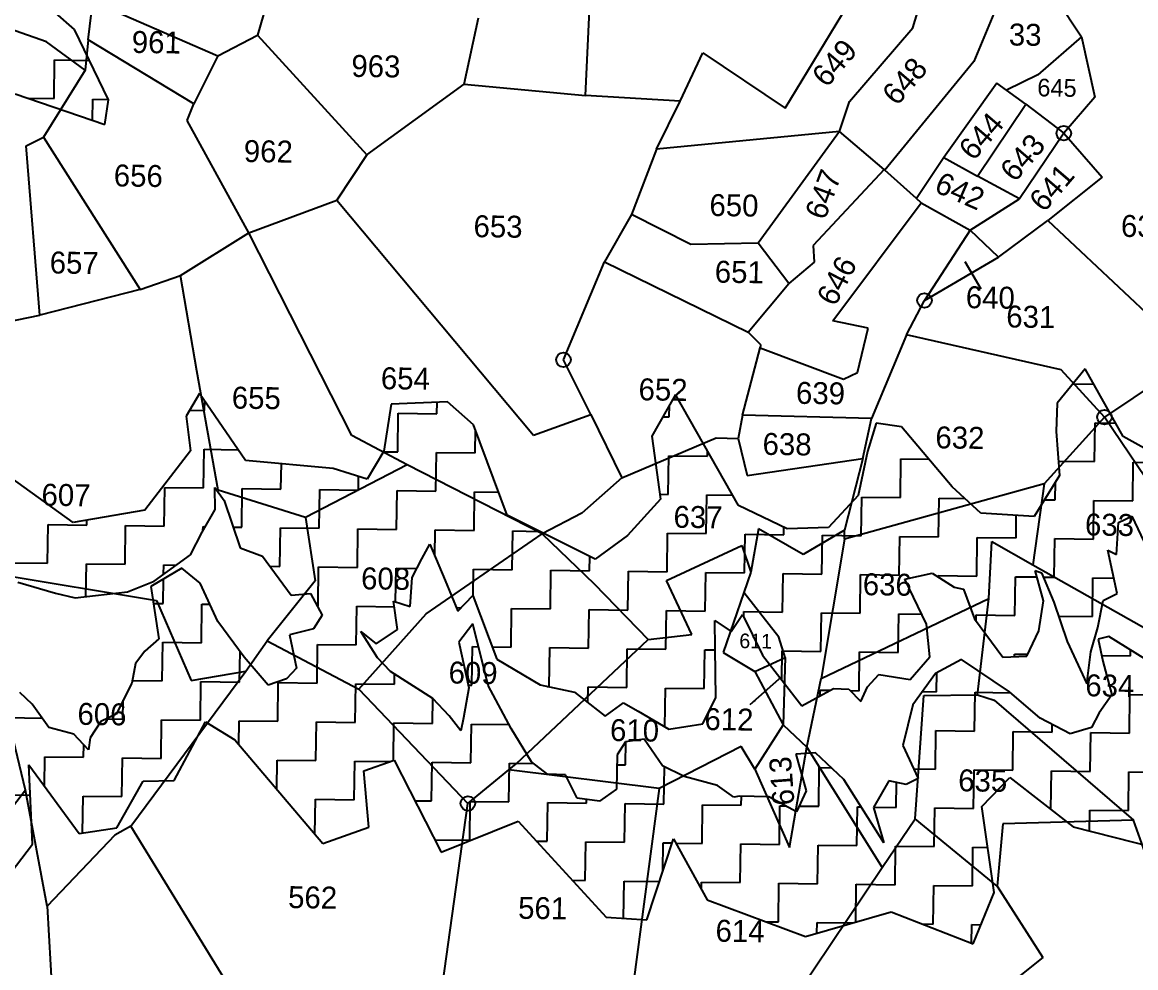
# Model space of a CAD drawing. Header units: metres. Extents: x 303639 to 307187, y 1938623 to 1940837.
# Drawn here: x 304904.5 to 305344.4, y 1939523.7 to 1939897.2 of the extents above; entities that cross this region are included whole.
import ezdxf

# ---------------------------------------------------------------- set-up
doc = ezdxf.new("R2010")
doc.units = ezdxf.units.M
for name, color, linetype in [('POLY_HATCH', 12, 'Continuous'), ('POLY_PARCEL', 6, 'Continuous'), ('TEXT_PARCEL', 7, 'Continuous')]:
    doc.layers.add(name, color=color, linetype=linetype)
doc.styles.add('TEXT_MAP', font='')
doc.styles.get('TEXT_MAP').set_extended_font_data('Kruti Dev 050')
doc.dimstyles.get("Standard").update_dxf_attribs({"dimtxt": 0.18, "dimasz": 0.18, "dimexe": 0.18, "dimexo": 0.0625, "dimgap": 0.09, "dimtad": 0, "dimtih": 1, "dimtoh": 1, "dimdec": 4, "dimzin": 0, "dimdsep": 46, "dimtxsty": 'Standard', "dimcen": 0.09, "dimadec": 0, "dimazin": 0, "dimtfac": 1, "dimtdec": 4, "dimtofl": 0, "dimtmove": 0, "dimatfit": 3, "dimfxl": 1, "dimtolj": 1, "dimtzin": 0, "dimarcsym": 0})

msp = doc.modelspace()

# ---------------------------------------------------------------- linework, layer by layer
for centre in [(305316, 1939853.4), (305260.97, 1939787.34), (305118.3, 1939763.87), (305332.08, 1939741.21), (305080.54, 1939588.6)]:
    msp.add_circle(centre, 2.87)
at = {"layer": 'POLY_HATCH'}
for p, q in [((304925.15, 1939894.33), (304905.68, 1939911.46)), ((304938.52, 1939866.53), (304925.15, 1939894.33)), ((304901.69, 1939869.02), (304937.11, 1939856.78)), ((304937.11, 1939856.78), (304938.52, 1939866.53)), ((305324.45, 1939760.31), (305313.34, 1939746.73)), ((305339.53, 1939733.62), (305324.45, 1939760.31)), ((304974.48, 1939750.6), (304969.25, 1939741.61)), ((304992.69, 1939724.14), (304974.48, 1939750.6)), ((305162.65, 1939750.1), (305153.2, 1939733.66)), ((305187.42, 1939706.28), (305162.65, 1939750.1)), ((305050.29, 1939746.29), (305047.34, 1939727.77)), ((305072.56, 1939747.25), (305050.29, 1939746.29)), ((305082.79, 1939738.18), (305072.56, 1939747.25)), ((305313.34, 1939746.73), (305313.04, 1939735.54)), ((304969.25, 1939741.61), (304970.9, 1939727.85)), ((305096.05, 1939702.45), (305082.79, 1939738.18)), ((305241.9, 1939738.8), (305238.48, 1939727.66)), ((305251.95, 1939737.39), (305241.9, 1939738.8)), ((305271.9, 1939713.74), (305251.95, 1939737.39)), ((305153.2, 1939733.66), (305156.69, 1939708.83)), ((305313.04, 1939735.54), (305314.36, 1939718.11)), ((305358.24, 1939723.02), (305339.53, 1939733.62)), ((304970.9, 1939727.85), (304952.85, 1939704.45)), ((305047.34, 1939727.77), (305040.8, 1939716.68)), ((305238.48, 1939727.66), (305234.7, 1939710.29)), ((305027.39, 1939720.97), (304992.69, 1939724.14)), ((304924.57, 1939699.6), (304897.19, 1939719.38)), ((305040.8, 1939716.68), (305027.39, 1939720.97)), ((305314.36, 1939718.11), (305304.35, 1939701.96)), ((304980.64, 1939704.72), (304980.57, 1939713.48)), ((304980.57, 1939713.48), (304984.2, 1939708.3)), ((305234.7, 1939710.29), (305223.03, 1939697.57)), ((305283.24, 1939703.24), (305271.9, 1939713.74)), ((304984.2, 1939708.3), (304990.62, 1939689.61)), ((305156.69, 1939708.83), (305143.58, 1939694.42)), ((305206.72, 1939697.09), (305187.42, 1939706.28)), ((304952.85, 1939704.45), (304924.57, 1939699.6)), ((304975.52, 1939695.78), (304980.64, 1939704.72)), ((305130.83, 1939685.11), (305096.05, 1939702.45)), ((305304.35, 1939701.96), (305283.24, 1939703.24)), ((305337.57, 1939699.62), (305342.87, 1939702.08)), ((305342.87, 1939702.08), (305351.26, 1939684.52)), ((305223.03, 1939697.57), (305206.72, 1939697.09)), ((305336.81, 1939686.99), (305337.57, 1939699.62)), ((304970.92, 1939686.83), (304975.52, 1939695.78)), ((305143.58, 1939694.42), (305130.83, 1939685.11)), ((304990.62, 1939689.61), (304999.34, 1939686.31)), ((305062.42, 1939685.3), (305065.55, 1939691.03)), ((305065.55, 1939691.03), (305071.64, 1939676.61)), ((305337.12, 1939671.55), (305333.4, 1939688.66)), ((305333.4, 1939688.66), (305336.81, 1939686.99)), ((304956.56, 1939676.46), (304970.92, 1939686.83)), ((304999.34, 1939686.31), (305010.74, 1939670.91)), ((305058.48, 1939677.9), (305062.42, 1939685.3)), ((304967.49, 1939681.49), (304955.23, 1939674.3)), ((304974.78, 1939675.56), (304967.49, 1939681.49)), ((305253.14, 1939677.2), (305264.01, 1939679.57)), ((305264.01, 1939679.57), (305272.7, 1939674.07)), ((305307.93, 1939668.65), (305304.66, 1939680.69)), ((305304.66, 1939680.69), (305307.18, 1939679.68)), ((305307.18, 1939679.68), (305312.02, 1939668.14)), ((304902.68, 1939676.05), (304917.61, 1939671.62)), ((304946.05, 1939672.26), (304956.56, 1939676.46)), ((304981.75, 1939660.44), (304974.78, 1939675.56)), ((305057.74, 1939666.43), (305058.48, 1939677.9)), ((305071.64, 1939676.61), (305076.6, 1939664.55)), ((305261.78, 1939659.37), (305253.14, 1939677.2)), ((304917.61, 1939671.62), (304925.44, 1939669.89)), ((304925.44, 1939669.89), (304946.05, 1939672.26)), ((304955.23, 1939674.3), (304958.49, 1939653.69)), ((305010.74, 1939670.91), (305018.35, 1939671.52)), ((305018.35, 1939671.52), (305023.04, 1939663.03)), ((305076.6, 1939664.55), (305082.47, 1939670.75)), ((305082.47, 1939670.75), (305091.98, 1939645.59)), ((305272.7, 1939674.07), (305276.39, 1939673.3)), ((305276.39, 1939673.3), (305280.7, 1939661.51)), ((305331.56, 1939668.71), (305337.12, 1939671.55)), ((305052.68, 1939657.29), (305051.21, 1939668.53)), ((305051.21, 1939668.53), (305057.74, 1939666.43)), ((305306.15, 1939656.81), (305307.93, 1939668.65)), ((305312.02, 1939668.14), (305317.32, 1939652.57)), ((305329.4, 1939658.17), (305331.56, 1939668.71)), ((305023.04, 1939663.03), (305019.52, 1939657.53)), ((305023.04, 1939663.03), (305023.04, 1939663.03)), ((305184.63, 1939656.56), (305189.07, 1939663.3)), ((305189.07, 1939663.3), (305196.96, 1939647.18)), ((304992.18, 1939646.43), (304981.75, 1939660.44)), ((305019.52, 1939657.53), (305010.1, 1939655.17)), ((305044.36, 1939651.64), (305052.68, 1939657.29)), ((305082.56, 1939659.53), (305077, 1939652.25)), ((305088.63, 1939635.25), (305082.56, 1939659.53)), ((305178.31, 1939649.77), (305178.14, 1939660.86)), ((305178.14, 1939660.86), (305184.63, 1939656.56)), ((305263.1, 1939646.45), (305261.78, 1939659.37)), ((305280.7, 1939661.51), (305291.98, 1939646.37)), ((305326.74, 1939648.55), (305329.4, 1939658.17)), ((304958.49, 1939653.69), (304952.96, 1939648.7)), ((305010.1, 1939655.17), (305012.89, 1939642.03)), ((305044.85, 1939646.1), (305038.26, 1939656.59)), ((305038.26, 1939656.59), (305044.36, 1939651.64)), ((305301.4, 1939646.83), (305306.15, 1939656.81)), ((305333.86, 1939654.5), (305329.54, 1939653.51)), ((305329.54, 1939653.51), (305331.43, 1939644.78)), ((305348, 1939645.79), (305333.86, 1939654.5)), ((304952.96, 1939648.7), (304949.16, 1939643.88)), ((305077, 1939652.25), (305080.87, 1939634.31)), ((305178.49, 1939630.51), (305178.31, 1939649.77)), ((305317.32, 1939652.57), (305325.07, 1939635.8)), ((305325.07, 1939635.8), (305326.74, 1939648.55)), ((305001.69, 1939635.3), (304992.18, 1939646.43)), ((305050.04, 1939640.76), (305044.85, 1939646.1)), ((305091.98, 1939645.59), (305109.17, 1939635.43)), ((305196.96, 1939647.18), (305212.52, 1939627.12)), ((305255.25, 1939637.55), (305263.1, 1939646.45)), ((305275.63, 1939645.46), (305265.31, 1939639.96)), ((305294.5, 1939632.67), (305275.63, 1939645.46)), ((305291.98, 1939646.37), (305301.4, 1939646.83)), ((305331.43, 1939644.78), (305334.98, 1939631.44)), ((304949.16, 1939643.88), (304947.81, 1939636.15)), ((305012.89, 1939642.03), (305008.9, 1939637.79)), ((305066.64, 1939630.11), (305050.04, 1939640.76)), ((305238.46, 1939634.67), (305242.88, 1939639.6)), ((305242.88, 1939639.6), (305255.25, 1939637.55)), ((305265.31, 1939639.96), (305256.43, 1939627.56)), ((304947.81, 1939636.15), (304941.61, 1939623.9)), ((305008.9, 1939637.79), (305001.69, 1939635.3)), ((305097.68, 1939618.2), (305088.63, 1939635.25)), ((305109.17, 1939635.43), (305122.7, 1939632.58)), ((304908.35, 1939627.81), (304903.53, 1939632.37)), ((305080.87, 1939634.31), (305078.88, 1939622.38)), ((305122.7, 1939632.58), (305134.83, 1939623.01)), ((305212.52, 1939627.12), (305225.02, 1939634.01)), ((305225.02, 1939634.01), (305231.05, 1939633.73)), ((305231.05, 1939633.73), (305235.85, 1939628.93)), ((305235.85, 1939628.93), (305238.46, 1939634.67)), ((305306.71, 1939622.27), (305294.5, 1939632.67)), ((305334.98, 1939631.44), (305330, 1939624.34)), ((304915.02, 1939618.63), (304908.35, 1939627.81)), ((305073.15, 1939623.23), (305066.64, 1939630.11)), ((305134.83, 1939623.01), (305141.98, 1939628.3)), ((305141.98, 1939628.3), (305147.84, 1939625.04)), ((305173.35, 1939620.01), (305178.49, 1939630.51)), ((305256.43, 1939627.56), (305252.47, 1939611.46)), ((304941.61, 1939623.9), (304935.54, 1939621.02)), ((305077.76, 1939617.33), (305073.15, 1939623.23)), ((305078.88, 1939622.38), (305077.76, 1939617.33)), ((305147.84, 1939625.04), (305160.01, 1939617.93)), ((305318.59, 1939616.08), (305306.71, 1939622.27)), ((305330, 1939624.34), (305326.95, 1939618.55)), ((304924.84, 1939615.91), (304915.02, 1939618.63)), ((304935.54, 1939621.02), (304931.33, 1939614.48)), ((304964.55, 1939597.63), (304976.83, 1939620.79)), ((304976.83, 1939620.79), (304988.46, 1939613.74)), ((305105.64, 1939604.99), (305097.68, 1939618.2)), ((305160.01, 1939617.93), (305173.35, 1939620.01)), ((305326.95, 1939618.55), (305318.59, 1939616.08)), ((304930.59, 1939609.81), (304924.84, 1939615.91)), ((304931.33, 1939614.48), (304930.59, 1939609.81)), ((304988.46, 1939613.74), (305023.22, 1939572.81)), ((305150.18, 1939613.93), (305142.79, 1939612.98)), ((305157.4, 1939603.41), (305150.18, 1939613.93)), ((305142.79, 1939612.98), (305139.56, 1939607.77)), ((305252.47, 1939611.46), (305258.51, 1939598.46)), ((305039.47, 1939601.5), (305051.42, 1939605.64)), ((305051.42, 1939605.64), (305070.05, 1939569.4)), ((305111.98, 1939600.22), (305105.64, 1939604.99)), ((305139.56, 1939607.77), (305139.28, 1939594.29)), ((305217.87, 1939608.59), (305210.11, 1939608.03)), ((305210.11, 1939608.03), (305214.22, 1939593.53)), ((305229.12, 1939598.01), (305217.87, 1939608.59)), ((304908.47, 1939572.5), (304907.07, 1939603.82)), ((304907.07, 1939603.82), (304926.97, 1939576.77)), ((305041.4, 1939579.27), (305039.47, 1939601.5)), ((305119.16, 1939599.83), (305111.98, 1939600.22)), ((305166.05, 1939599.18), (305157.4, 1939603.41)), ((304941.89, 1939578.97), (304952.21, 1939597.38)), ((304952.21, 1939597.38), (304964.55, 1939597.63)), ((305123.72, 1939590.68), (305119.16, 1939599.83)), ((305179.12, 1939595.65), (305166.05, 1939599.18)), ((305185.66, 1939591.06), (305179.12, 1939595.65)), ((305244.95, 1939573.02), (305229.12, 1939598.01)), ((305246.82, 1939597.48), (305240.83, 1939586.95)), ((305253.79, 1939596.14), (305246.82, 1939597.48)), ((305258.51, 1939598.46), (305253.79, 1939596.14)), ((305283.67, 1939587.42), (305294.69, 1939598.8)), ((305294.69, 1939598.8), (305319.75, 1939579.35)), ((305139.28, 1939594.29), (305132.61, 1939589.51)), ((305187.87, 1939591.51), (305185.66, 1939591.06)), ((305199.45, 1939591.25), (305187.87, 1939591.51)), ((305210.37, 1939585.27), (305199.45, 1939591.25)), ((305214.22, 1939593.53), (305210.37, 1939585.27)), ((305132.61, 1939589.51), (305123.72, 1939590.68)), ((305240.83, 1939586.95), (305244.95, 1939573.02)), ((305288.54, 1939553.45), (305283.67, 1939587.42)), ((304926.97, 1939576.77), (304941.89, 1939578.97)), ((305023.22, 1939572.81), (305041.4, 1939579.27)), ((305070.05, 1939569.4), (305100.38, 1939581.54)), ((305100.38, 1939581.54), (305135.18, 1939543.7)), ((305319.75, 1939579.35), (305351.87, 1939571.15)), ((305151.2, 1939542.62), (305161.81, 1939574.66)), ((305161.81, 1939574.66), (305175.09, 1939550.55)), ((304892.73, 1939551.9), (304908.47, 1939572.5)), ((305280.15, 1939533.08), (305288.54, 1939553.45)), ((305175.09, 1939550.55), (305214.01, 1939536.06)), ((305135.18, 1939543.7), (305151.2, 1939542.62)), ((305214.01, 1939536.06), (305247.76, 1939545.75)), ((305247.76, 1939545.75), (305280.15, 1939533.08))]:
    msp.add_line(p, q, dxfattribs=at)
at = {"layer": 'POLY_HATCH', "linetype": 'Continuous'}
for p, q in [((304917.07, 1939867.06), (304917.28, 1939882.36)), ((304917.28, 1939882.36), (304931, 1939882.16)), ((304906.96, 1939867.2), (304917.07, 1939867.06)), ((304932.25, 1939858.46), (304932.36, 1939866.85)), ((304932.36, 1939866.85), (304938.41, 1939866.76)), ((305319.58, 1939754.36), (305327.88, 1939754.24)), ((304976.55, 1939743.84), (304976.6, 1939747.52)), ((305068.33, 1939742.56), (305068.39, 1939747.07)), ((305160.11, 1939741.28), (305160.17, 1939745.79)), ((304970.6, 1939743.92), (304976.55, 1939743.84)), ((305052.82, 1939727.47), (305053.03, 1939742.77)), ((305053.03, 1939742.77), (305068.33, 1939742.56)), ((305157.6, 1939741.31), (305160.11, 1939741.28)), ((305328.15, 1939723.64), (305328.37, 1939738.94)), ((305328.37, 1939738.94), (305336.59, 1939738.82)), ((305083.41, 1939727.05), (305083.54, 1939736.17)), ((304976.12, 1939713.24), (304976.33, 1939728.54)), ((304976.33, 1939728.54), (304989.79, 1939728.35)), ((305047.21, 1939727.55), (305052.82, 1939727.47)), ((305175.19, 1939725.77), (305175.22, 1939727.87)), ((305067.9, 1939711.96), (305068.11, 1939727.26)), ((305068.11, 1939727.26), (305083.41, 1939727.05)), ((305159.68, 1939710.69), (305159.89, 1939725.98)), ((305159.89, 1939725.98), (305175.19, 1939725.77)), ((305251.46, 1939709.41), (305251.67, 1939724.7)), ((305251.67, 1939724.7), (305262.78, 1939724.55)), ((305313.93, 1939723.84), (305328.15, 1939723.64)), ((305343.24, 1939708.13), (305343.45, 1939723.43)), ((305343.45, 1939723.43), (305357.88, 1939723.22)), ((305006.71, 1939712.82), (305006.85, 1939722.85)), ((305037.31, 1939712.39), (305037.38, 1939717.77)), ((305312.64, 1939708.56), (305312.74, 1939715.5)), ((304960.61, 1939698.16), (304960.83, 1939713.46)), ((304960.83, 1939713.46), (304976.12, 1939713.24)), ((304991.21, 1939697.73), (304991.42, 1939713.03)), ((304991.42, 1939713.03), (305006.71, 1939712.82)), ((305021.8, 1939697.31), (305022.01, 1939712.6)), ((305022.01, 1939712.6), (305037.31, 1939712.39)), ((305052.39, 1939696.88), (305052.6, 1939712.18)), ((305052.6, 1939712.18), (305067.9, 1939711.96)), ((305082.98, 1939696.45), (305083.2, 1939711.75)), ((305083.2, 1939711.75), (305092.64, 1939711.62)), ((305156.42, 1939710.73), (305159.68, 1939710.69)), ((305174.76, 1939695.18), (305174.98, 1939710.47)), ((305174.98, 1939710.47), (305185.13, 1939710.33)), ((305235.95, 1939694.32), (305236.16, 1939709.62)), ((305236.16, 1939709.62), (305251.46, 1939709.41)), ((305266.54, 1939693.9), (305266.75, 1939709.19)), ((305266.75, 1939709.19), (305276.96, 1939709.05)), ((305308.48, 1939708.61), (305312.64, 1939708.56)), ((305327.73, 1939693.05), (305327.94, 1939708.34)), ((305327.94, 1939708.34), (305343.24, 1939708.13)), ((305297.13, 1939693.47), (305297.26, 1939702.39)), ((304914.51, 1939683.5), (304914.72, 1939698.8)), ((304914.72, 1939698.8), (304930.02, 1939698.59)), ((304930.02, 1939698.59), (304930.05, 1939700.54)), ((304945.1, 1939683.08), (304945.32, 1939698.37)), ((304945.32, 1939698.37), (304960.61, 1939698.16)), ((304975.89, 1939696.42), (304975.91, 1939697.95)), ((304975.91, 1939697.95), (304976.75, 1939697.93)), ((304987.81, 1939697.78), (304991.21, 1939697.73)), ((305006.29, 1939682.22), (305006.5, 1939697.52)), ((305006.5, 1939697.52), (305021.8, 1939697.31)), ((305036.88, 1939681.8), (305037.09, 1939697.09)), ((305037.09, 1939697.09), (305052.39, 1939696.88)), ((305205.36, 1939694.75), (305205.4, 1939697.72)), ((305067.54, 1939686.31), (305067.69, 1939696.67)), ((305067.69, 1939696.67), (305082.98, 1939696.45)), ((305098.07, 1939680.95), (305098.28, 1939696.24)), ((305098.28, 1939696.24), (305108.8, 1939696.1)), ((305159.25, 1939680.09), (305159.47, 1939695.39)), ((305159.47, 1939695.39), (305174.76, 1939695.18)), ((305189.85, 1939679.67), (305190.06, 1939694.96)), ((305190.06, 1939694.96), (305205.36, 1939694.75)), ((305220.44, 1939679.24), (305220.65, 1939694.54)), ((305220.65, 1939694.54), (305235.95, 1939694.32)), ((305251.03, 1939678.81), (305251.25, 1939694.11)), ((305251.25, 1939694.11), (305266.54, 1939693.9)), ((305281.62, 1939678.39), (305281.84, 1939693.69)), ((305281.84, 1939693.69), (305297.13, 1939693.47)), ((305312.22, 1939677.96), (305312.43, 1939693.26)), ((305312.43, 1939693.26), (305327.73, 1939693.05)), ((304899.48, 1939683.71), (304914.51, 1939683.5)), ((305128.66, 1939680.52), (305128.74, 1939686.15)), ((304929.63, 1939670.38), (304929.81, 1939683.29)), ((304929.81, 1939683.29), (304945.1, 1939683.08)), ((304960.35, 1939679.2), (304960.4, 1939682.86)), ((304960.4, 1939682.86), (304965.32, 1939682.79)), ((305002.32, 1939682.28), (305006.29, 1939682.22)), ((305021.37, 1939666.71), (305021.59, 1939682.01)), ((305021.59, 1939682.01), (305036.88, 1939681.8)), ((305051.99, 1939668.28), (305052.18, 1939681.58)), ((305052.18, 1939681.58), (305060.38, 1939681.47)), ((305082.62, 1939670.35), (305082.77, 1939681.16)), ((305082.77, 1939681.16), (305098.07, 1939680.95)), ((305113.15, 1939665.44), (305113.36, 1939680.73)), ((305113.36, 1939680.73), (305128.66, 1939680.52)), ((305143.74, 1939665.01), (305143.96, 1939680.31)), ((305143.96, 1939680.31), (305159.25, 1939680.09)), ((305174.34, 1939664.58), (305174.55, 1939679.88)), ((305174.55, 1939679.88), (305189.85, 1939679.67)), ((305204.93, 1939664.16), (305205.14, 1939679.45)), ((305205.14, 1939679.45), (305220.44, 1939679.24)), ((304960.19, 1939667.57), (304960.32, 1939677.28)), ((305235.52, 1939663.73), (305235.74, 1939679.03)), ((305235.74, 1939679.03), (305251.03, 1939678.81)), ((305266.32, 1939678.11), (305266.33, 1939678.6)), ((305266.33, 1939678.6), (305281.62, 1939678.39)), ((305296.71, 1939662.88), (305296.92, 1939678.18)), ((305296.92, 1939678.18), (305305.38, 1939678.06)), ((305307.88, 1939678.02), (305312.22, 1939677.96)), ((305327.3, 1939662.45), (305327.51, 1939677.75)), ((305327.51, 1939677.75), (305335.8, 1939677.63)), ((304956.29, 1939667.62), (304960.19, 1939667.57)), ((304975.27, 1939652.06), (304975.48, 1939667.35)), ((304975.48, 1939667.35), (304978.58, 1939667.31)), ((305021, 1939666.72), (305021.37, 1939666.71)), ((305036.46, 1939651.2), (305036.67, 1939666.5)), ((305036.67, 1939666.5), (305051.51, 1939666.29)), ((305076.03, 1939665.95), (305077.91, 1939665.93)), ((305097.64, 1939650.35), (305097.85, 1939665.65)), ((305097.85, 1939665.65), (305113.15, 1939665.44)), ((305128.23, 1939649.93), (305128.45, 1939665.22)), ((305128.45, 1939665.22), (305143.74, 1939665.01)), ((305158.83, 1939649.5), (305159.04, 1939664.8)), ((305159.04, 1939664.8), (305174.34, 1939664.58)), ((305189.6, 1939662.22), (305189.63, 1939664.37)), ((305189.63, 1939664.37), (305204.93, 1939664.16)), ((305220.01, 1939648.65), (305220.23, 1939663.94)), ((305220.23, 1939663.94), (305235.52, 1939663.73)), ((305250.61, 1939648.22), (305250.82, 1939663.52)), ((305250.82, 1939663.52), (305259.83, 1939663.39)), ((305281.38, 1939660.6), (305281.41, 1939663.09)), ((305281.41, 1939663.09), (305296.71, 1939662.88)), ((305313.89, 1939662.64), (305327.3, 1939662.45)), ((304959.76, 1939636.97), (304959.97, 1939652.27)), ((304959.97, 1939652.27), (304975.27, 1939652.06)), ((304990.35, 1939636.55), (304990.52, 1939648.66)), ((305020.95, 1939636.12), (305021.16, 1939651.42)), ((305021.16, 1939651.42), (305036.46, 1939651.2)), ((305082.13, 1939635.27), (305082.34, 1939650.57)), ((305082.34, 1939650.57), (305084.81, 1939650.53)), ((305090.14, 1939650.46), (305097.64, 1939650.35)), ((305112.72, 1939634.84), (305112.94, 1939650.14)), ((305112.94, 1939650.14), (305128.23, 1939649.93)), ((305143.32, 1939634.42), (305143.53, 1939649.71)), ((305143.53, 1939649.71), (305158.83, 1939649.5)), ((305173.91, 1939633.99), (305174.12, 1939649.29)), ((305174.12, 1939649.29), (305178.31, 1939649.23)), ((305204.56, 1939637.39), (305204.72, 1939648.86)), ((305204.72, 1939648.86), (305220.01, 1939648.65)), ((305235.1, 1939633.14), (305235.31, 1939648.43)), ((305235.31, 1939648.43), (305250.61, 1939648.22)), ((305342.38, 1939646.94), (305342.42, 1939649.23)), ((305296.48, 1939646.59), (305296.5, 1939647.58)), ((305296.5, 1939647.58), (305301.72, 1939647.51)), ((305330.93, 1939647.1), (305342.38, 1939646.94)), ((305051.54, 1939635.7), (305051.6, 1939639.76)), ((305265.69, 1939632.71), (305265.79, 1939640.22)), ((304947.98, 1939637.14), (304959.76, 1939636.97)), ((304974.84, 1939621.46), (304975.06, 1939636.76)), ((304975.06, 1939636.76), (304990.35, 1939636.55)), ((305005.44, 1939621.04), (305005.65, 1939636.33)), ((305005.65, 1939636.33), (305020.95, 1939636.12)), ((305036.03, 1939620.61), (305036.24, 1939635.91)), ((305036.24, 1939635.91), (305051.54, 1939635.7)), ((305080.66, 1939635.29), (305082.13, 1939635.27)), ((305111.92, 1939634.85), (305112.72, 1939634.84)), ((305127.94, 1939628.45), (305128.02, 1939634.63)), ((305128.02, 1939634.63), (305143.32, 1939634.42)), ((305158.4, 1939618.91), (305158.61, 1939634.2)), ((305158.61, 1939634.2), (305173.91, 1939633.99)), ((305219.77, 1939631.12), (305219.8, 1939633.35)), ((305219.8, 1939633.35), (305223.72, 1939633.3)), ((305231.6, 1939633.19), (305235.1, 1939633.14)), ((305260.17, 1939632.79), (305265.69, 1939632.71)), ((305280.77, 1939617.2), (305280.99, 1939632.5)), ((305280.99, 1939632.5), (305294.93, 1939632.3)), ((305341.96, 1939616.35), (305342.17, 1939631.65)), ((305342.17, 1939631.65), (305357.47, 1939631.43)), ((304944.25, 1939621.89), (304944.35, 1939629.33)), ((305066.62, 1939620.19), (305066.76, 1939629.99)), ((304898.36, 1939622.53), (304912.32, 1939622.33)), ((304937.56, 1939621.98), (304944.25, 1939621.89)), ((304959.33, 1939606.38), (304959.55, 1939621.68)), ((304959.55, 1939621.68), (304974.84, 1939621.46)), ((304990.01, 1939611.91), (304990.14, 1939621.25)), ((304990.14, 1939621.25), (305005.44, 1939621.04)), ((305020.52, 1939605.53), (305020.73, 1939620.82)), ((305020.73, 1939620.82), (305036.03, 1939620.61)), ((305051.12, 1939605.53), (305051.33, 1939620.4)), ((305051.33, 1939620.4), (305066.62, 1939620.19)), ((305081.71, 1939604.68), (305081.92, 1939619.97)), ((305081.92, 1939619.97), (305096.85, 1939619.76)), ((305158.34, 1939618.91), (305158.4, 1939618.91)), ((305311.37, 1939616.78), (305311.41, 1939619.82)), ((305265.26, 1939602.12), (305265.48, 1939617.42)), ((305265.48, 1939617.42), (305280.77, 1939617.2)), ((305295.86, 1939601.69), (305296.07, 1939616.99)), ((305296.07, 1939616.99), (305311.37, 1939616.78)), ((305326.45, 1939601.27), (305326.66, 1939616.56)), ((305326.66, 1939616.56), (305341.96, 1939616.35)), ((304928.74, 1939606.81), (304928.81, 1939611.7)), ((305142.89, 1939603.82), (305143.02, 1939613.01)), ((304913.28, 1939595.37), (304913.44, 1939607.02)), ((304913.44, 1939607.02), (304928.74, 1939606.81)), ((304943.82, 1939591.3), (304944.04, 1939606.59)), ((304944.04, 1939606.59), (304959.33, 1939606.38)), ((305005.06, 1939594.19), (305005.22, 1939605.74)), ((305005.22, 1939605.74), (305020.52, 1939605.53)), ((305035.6, 1939590.02), (305035.82, 1939605.32)), ((305035.82, 1939605.32), (305049.93, 1939605.12)), ((305066.2, 1939589.59), (305066.41, 1939604.89)), ((305066.41, 1939604.89), (305081.71, 1939604.68)), ((305096.79, 1939589.17), (305097, 1939604.46)), ((305097, 1939604.46), (305106.51, 1939604.33)), ((305139.48, 1939603.87), (305142.89, 1939603.82)), ((305157.97, 1939588.31), (305158.18, 1939603.03)), ((305219.16, 1939587.46), (305219.37, 1939602.76)), ((305219.37, 1939602.76), (305224.14, 1939602.69)), ((305256.76, 1939602.24), (305265.26, 1939602.12)), ((305280.35, 1939586.61), (305280.56, 1939601.91)), ((305280.56, 1939601.91), (305295.86, 1939601.69)), ((305310.94, 1939586.19), (305311.15, 1939601.48)), ((305311.15, 1939601.48), (305326.45, 1939601.27)), ((305341.53, 1939585.76), (305341.75, 1939601.05)), ((305341.75, 1939601.05), (305357.04, 1939600.84)), ((305249.75, 1939587.04), (305249.89, 1939596.89)), ((304897.94, 1939591.94), (304907.61, 1939591.8)), ((304928.33, 1939576.97), (304928.53, 1939591.51)), ((304928.53, 1939591.51), (304943.82, 1939591.3)), ((305188.57, 1939587.89), (305188.62, 1939591.49)), ((305020.11, 1939576.46), (305020.31, 1939590.23)), ((305020.31, 1939590.23), (305035.6, 1939590.02)), ((305059.62, 1939589.68), (305066.2, 1939589.59)), ((305081.28, 1939574.08), (305081.49, 1939589.38)), ((305081.49, 1939589.38), (305096.79, 1939589.17)), ((305111.87, 1939573.66), (305112.09, 1939588.95)), ((305112.09, 1939588.95), (305127.38, 1939588.74)), ((305127.38, 1939588.74), (305127.4, 1939590.19)), ((305142.47, 1939573.23), (305142.68, 1939588.53)), ((305142.68, 1939588.53), (305157.97, 1939588.31)), ((305173.06, 1939572.8), (305173.27, 1939588.1)), ((305173.27, 1939588.1), (305188.57, 1939587.89)), ((305203.65, 1939572.38), (305203.86, 1939587.68)), ((305203.86, 1939587.68), (305206.03, 1939587.64)), ((305211.44, 1939587.57), (305219.16, 1939587.46)), ((305234.24, 1939571.95), (305234.46, 1939587.25)), ((305234.46, 1939587.25), (305235.95, 1939587.23)), ((305240.95, 1939587.16), (305249.75, 1939587.04)), ((305264.84, 1939571.53), (305265.05, 1939586.82)), ((305265.05, 1939586.82), (305280.35, 1939586.61)), ((305326.12, 1939577.72), (305326.24, 1939585.97)), ((305326.24, 1939585.97), (305341.53, 1939585.76)), ((305067.54, 1939574.27), (305081.28, 1939574.08)), ((305107.58, 1939573.72), (305111.87, 1939573.66)), ((305126.96, 1939558.15), (305127.17, 1939573.44)), ((305127.17, 1939573.44), (305142.47, 1939573.23)), ((305157.61, 1939561.97), (305157.76, 1939573.02)), ((305157.76, 1939573.02), (305161.25, 1939572.97)), ((305162.76, 1939572.95), (305173.06, 1939572.8)), ((305188.14, 1939557.3), (305188.35, 1939572.59)), ((305188.35, 1939572.59), (305203.65, 1939572.38)), ((305218.73, 1939556.87), (305218.95, 1939572.17)), ((305218.95, 1939572.17), (305234.24, 1939571.95)), ((305249.33, 1939556.44), (305249.54, 1939571.74)), ((305249.54, 1939571.74), (305264.84, 1939571.53)), ((305279.92, 1939556.02), (305280.13, 1939571.31)), ((305280.13, 1939571.31), (305285.99, 1939571.23)), ((305121.83, 1939558.22), (305126.96, 1939558.15)), ((305142.05, 1939543.24), (305142.25, 1939557.93)), ((305142.25, 1939557.93), (305156.21, 1939557.74)), ((305172.81, 1939554.7), (305172.85, 1939557.51)), ((305172.85, 1939557.51), (305188.14, 1939557.3)), ((305203.23, 1939541.79), (305203.44, 1939557.08)), ((305203.44, 1939557.08), (305218.73, 1939556.87)), ((305233.82, 1939541.75), (305234.03, 1939556.66)), ((305234.03, 1939556.66), (305249.33, 1939556.44)), ((305264.41, 1939540.93), (305264.62, 1939556.23)), ((305264.62, 1939556.23), (305279.92, 1939556.02)), ((305198.46, 1939541.85), (305203.23, 1939541.79)), ((305218.46, 1939537.34), (305218.52, 1939541.57)), ((305218.52, 1939541.57), (305232.52, 1939541.38)), ((305259.91, 1939541), (305264.41, 1939540.93)), ((305279.6, 1939533.29), (305279.71, 1939540.72)), ((305279.71, 1939540.72), (305283.28, 1939540.67))]:
    msp.add_line(p, q, dxfattribs=at)
at = {"layer": 'POLY_PARCEL'}
for p, q in [((305127, 1939868.26), (305131.5, 1939964.67)), ((305006.49, 1939923.44), (304997.49, 1939892.19)), ((305256.35, 1939895.01), (305263.06, 1939917.32)), ((304914.12, 1939889.53), (304861.23, 1939907.96)), ((305205.88, 1939863.28), (305235.36, 1939911.73)), ((304930.56, 1939890.27), (304932.3, 1939905.42)), ((304932.3, 1939905.42), (304981.77, 1939883.95)), ((305289.65, 1939903.81), (305280.49, 1939881.76)), ((305313.09, 1939906.5), (305323.02, 1939891.46)), ((305079.02, 1939872.72), (305084.79, 1939899)), ((305231.35, 1939865.88), (305256.35, 1939895.01)), ((304981.77, 1939883.95), (304997.49, 1939892.19)), ((304997.49, 1939892.19), (305040.64, 1939844.86)), ((305323.02, 1939891.46), (305305.79, 1939876.4)), ((305323.02, 1939891.46), (305328.22, 1939867.67)), ((304929.29, 1939878.25), (304914.12, 1939889.53)), ((304930.56, 1939890.27), (304929.29, 1939878.25)), ((304972.23, 1939865.03), (304930.56, 1939890.27)), ((304981.77, 1939883.95), (304972.23, 1939865.03)), ((305164.4, 1939866.01), (305173.43, 1939885.22)), ((305173.43, 1939885.22), (305205.88, 1939863.28)), ((305280.49, 1939881.76), (305245.33, 1939838.8)), ((304929.29, 1939878.25), (304912.92, 1939851.85)), ((305040.64, 1939844.86), (305079.02, 1939872.72)), ((305079.02, 1939872.72), (305127, 1939868.26)), ((305289.5, 1939873.21), (305268.57, 1939843.74)), ((305293.32, 1939870.46), (305289.5, 1939873.21)), ((305305.79, 1939876.4), (305293.32, 1939870.46)), ((305301.05, 1939864.91), (305293.32, 1939870.46)), ((304969.59, 1939858.45), (304972.23, 1939865.03)), ((305164.4, 1939866.01), (305127, 1939868.26)), ((305155.13, 1939847.1), (305164.4, 1939866.01)), ((305227.44, 1939854.04), (305231.35, 1939865.88)), ((305281.96, 1939836.39), (305301.05, 1939864.91)), ((305301.05, 1939864.91), (305316, 1939853.4)), ((305328.22, 1939867.67), (305316, 1939853.4)), ((304994.03, 1939813.99), (304969.59, 1939858.45)), ((304906.06, 1939848.41), (304912.92, 1939851.85)), ((304912.92, 1939851.85), (304951.06, 1939791.69)), ((305227.44, 1939854.04), (305155.13, 1939847.1)), ((305227.44, 1939854.04), (305195.31, 1939809.97)), ((305245.08, 1939839.02), (305227.44, 1939854.04)), ((305316, 1939853.4), (305298.56, 1939827.46)), ((305316, 1939853.4), (305331.22, 1939836.06)), ((304911.4, 1939781.45), (304906.06, 1939848.41)), ((305155.13, 1939847.1), (305145.26, 1939821.29)), ((305040.64, 1939844.86), (305028.79, 1939826.9)), ((305268.57, 1939843.74), (305257.84, 1939827.54)), ((305268.57, 1939843.74), (305281.96, 1939836.39)), ((305245.08, 1939839.02), (305216.92, 1939809.06)), ((305245.33, 1939838.8), (305245.08, 1939839.02)), ((305257.84, 1939827.54), (305245.33, 1939838.8)), ((305298.56, 1939827.46), (305281.96, 1939836.39)), ((305331.22, 1939836.06), (305309.69, 1939818.88)), ((304994.03, 1939813.99), (305028.79, 1939826.9)), ((305028.79, 1939826.9), (305106.44, 1939734.09)), ((305224.77, 1939779.3), (305259.68, 1939825.88)), ((305259.68, 1939825.88), (305257.84, 1939827.54)), ((305259.68, 1939825.88), (305278.99, 1939815.09)), ((305278.99, 1939815.09), (305298.56, 1939827.46)), ((305145.26, 1939821.29), (305134.52, 1939802.56)), ((305168.68, 1939809.42), (305145.26, 1939821.29)), ((305290.16, 1939804.48), (305309.69, 1939818.88)), ((305309.69, 1939818.88), (305367.33, 1939764.8)), ((304966.97, 1939797.15), (304994.03, 1939813.99)), ((305034.73, 1939734), (304994.03, 1939813.99)), ((305278.99, 1939815.09), (305260.97, 1939787.34)), ((305290.16, 1939804.48), (305278.99, 1939815.09)), ((305195.31, 1939809.97), (305168.68, 1939809.42)), ((305207.43, 1939794.01), (305195.31, 1939809.97)), ((305216.92, 1939809.06), (305217.34, 1939802.43)), ((305118.3, 1939763.87), (305134.52, 1939802.56)), ((305134.52, 1939802.56), (305191.35, 1939774.77)), ((305217.34, 1939802.43), (305207.43, 1939794.01)), ((305260.97, 1939787.34), (305290.16, 1939804.48)), ((304951.06, 1939791.69), (304966.97, 1939797.15)), ((304973.39, 1939759.57), (304966.97, 1939797.15)), ((305191.35, 1939774.77), (305207.43, 1939794.01)), ((304951.06, 1939791.69), (304911.4, 1939781.45)), ((305253.89, 1939773.68), (305260.97, 1939787.34)), ((304874.68, 1939774.06), (304911.4, 1939781.45)), ((305238.7, 1939776.36), (305224.77, 1939779.3)), ((305234.47, 1939758.79), (305238.7, 1939776.36)), ((305196.38, 1939769.61), (305191.35, 1939774.77)), ((305253.89, 1939773.68), (305240.04, 1939740.68)), ((305314.98, 1939759.91), (305253.89, 1939773.68)), ((305189.06, 1939742), (305196.09, 1939768.54)), ((305196.09, 1939768.54), (305196.38, 1939769.61)), ((305196.09, 1939768.54), (305228.93, 1939756.22)), ((305129.09, 1939742.23), (305118.3, 1939763.87)), ((305367.33, 1939764.8), (305332.08, 1939741.21)), ((304981.91, 1939712.39), (304973.39, 1939759.57)), ((305228.93, 1939756.22), (305234.47, 1939758.79)), ((305332.08, 1939741.21), (305314.98, 1939759.91)), ((305106.44, 1939734.09), (305129.09, 1939742.23)), ((305129.09, 1939742.23), (305141.39, 1939717.2)), ((305189.06, 1939742), (305187.4, 1939732.75)), ((305240.04, 1939740.68), (305189.06, 1939742)), ((305332.08, 1939741.21), (305308.24, 1939714.87)), ((305369.15, 1939686.21), (305332.08, 1939741.21)), ((305236.65, 1939724.94), (305240.04, 1939740.68)), ((305056.5, 1939722.35), (305034.73, 1939734)), ((305141.39, 1939717.2), (305178.63, 1939733.08)), ((305178.63, 1939733.08), (305187.4, 1939732.75)), ((305187.4, 1939732.75), (305190.97, 1939718.14)), ((305190.97, 1939718.14), (305236.65, 1939724.94)), ((305236.65, 1939724.94), (305229.43, 1939696.61)), ((305056.5, 1939722.35), (305016.43, 1939701.52)), ((305109.97, 1939695.12), (305056.5, 1939722.35)), ((305141.39, 1939717.2), (305125.59, 1939703.26)), ((305308.24, 1939714.87), (305229.38, 1939693.07)), ((305308.24, 1939714.87), (305303.78, 1939682.9)), ((305016.43, 1939701.52), (304981.91, 1939712.39)), ((305016.43, 1939701.52), (305020.27, 1939676.5)), ((305125.59, 1939703.26), (305109.97, 1939695.12)), ((305195.37, 1939697.09), (305192.38, 1939679.91)), ((305213.08, 1939686.96), (305195.37, 1939697.09)), ((305064.05, 1939663.57), (305109.97, 1939695.12)), ((305109.97, 1939695.12), (305130.4, 1939675.38)), ((305229.43, 1939696.61), (305213.08, 1939686.96)), ((305229.38, 1939693.07), (305220.1, 1939637.97)), ((305229.38, 1939693.07), (305229.43, 1939696.61)), ((305159.08, 1939676.71), (305188.75, 1939690.46)), ((305188.75, 1939690.46), (305192.38, 1939679.91)), ((305286.46, 1939669.62), (305287.61, 1939692.06)), ((305287.61, 1939692.06), (305303.78, 1939682.9)), ((304882.95, 1939681.17), (304957.54, 1939668.82)), ((305192.38, 1939679.91), (305189.64, 1939671.99)), ((305303.78, 1939682.9), (305377.35, 1939641.19)), ((305020.27, 1939676.5), (305001.27, 1939652.83)), ((305130.4, 1939675.38), (305151.82, 1939653.38)), ((305169.08, 1939655.28), (305159.08, 1939676.71)), ((305189.64, 1939671.99), (305181.43, 1939648.18)), ((305203.44, 1939654.29), (305189.64, 1939671.99)), ((304957.54, 1939668.82), (304971.27, 1939637.15)), ((305220.1, 1939637.97), (305286.46, 1939669.62)), ((305281.96, 1939631.52), (305286.46, 1939669.62)), ((305037.52, 1939633.78), (305064.05, 1939663.57)), ((304992.84, 1939640.82), (305001.27, 1939652.83)), ((305001.27, 1939652.83), (305037.52, 1939633.78)), ((305099.66, 1939604.29), (305151.82, 1939653.38)), ((305151.82, 1939653.38), (305169.08, 1939655.28)), ((305205.88, 1939646.21), (305203.44, 1939654.29)), ((305181.43, 1939648.18), (305193.87, 1939640.77)), ((305193.87, 1939640.77), (305205.88, 1939646.21)), ((305205.88, 1939646.21), (305205.16, 1939619.68)), ((304905.7, 1939593.85), (304894.51, 1939639.95)), ((304947.43, 1939579.62), (304992.84, 1939640.82)), ((304971.27, 1939637.15), (304992.84, 1939640.82)), ((305193.87, 1939640.77), (305205.16, 1939619.68)), ((305214.52, 1939610.81), (305220.1, 1939637.97)), ((305037.52, 1939633.78), (305080.54, 1939588.6)), ((305257.31, 1939582.53), (305260.73, 1939631.22)), ((305260.73, 1939631.22), (305281.96, 1939631.52)), ((305281.96, 1939631.52), (305288.54, 1939629.46)), ((305288.54, 1939629.46), (305343.54, 1939582.01)), ((305205.16, 1939619.68), (305193.95, 1939602.12)), ((305205.16, 1939619.68), (305214.52, 1939610.81)), ((305188.58, 1939611.12), (305156.19, 1939594.43)), ((305193.95, 1939602.12), (305188.58, 1939611.12)), ((305207.67, 1939571.21), (305214.52, 1939610.81)), ((305214.52, 1939610.81), (305244.24, 1939563.23)), ((305080.54, 1939588.6), (305096.67, 1939601.83)), ((305096.67, 1939601.83), (305099.66, 1939604.29)), ((305156.19, 1939594.43), (305096.67, 1939601.83)), ((305193.95, 1939602.12), (305207.67, 1939571.21)), ((304905.7, 1939593.85), (304829.44, 1939493.82)), ((304914.37, 1939547.98), (304905.7, 1939593.85)), ((305156.19, 1939594.43), (305146.05, 1939518.01)), ((305070.52, 1939516.75), (305080.54, 1939588.6)), ((305244.24, 1939563.23), (305257.31, 1939582.53)), ((305289.66, 1939555.91), (305257.31, 1939582.53)), ((304947.43, 1939579.62), (304941.03, 1939576.1)), ((304992.06, 1939506.9), (304947.43, 1939579.62)), ((305291.9, 1939580.59), (305289.66, 1939555.91)), ((305343.54, 1939582.01), (305291.9, 1939580.59)), ((305350.13, 1939563.52), (305343.54, 1939582.01)), ((304941.03, 1939576.1), (304914.37, 1939547.98)), ((305184.29, 1939474.14), (305244.24, 1939563.23)), ((305289.66, 1939555.91), (305307.74, 1939527.77)), ((304914.37, 1939547.98), (304919.45, 1939455.11)), ((305307.74, 1939527.77), (305199.6, 1939441.84))]:
    msp.add_line(p, q, dxfattribs=at)

# ---------------------------------------------------------------- texts
at = {"layer": 'TEXT_PARCEL', "style": 'TEXT_MAP'}
for s, height, rotation, p in [('33', 8.673, 359.202, (305294.26, 1939888.07)), ('961', 8.673, 359.202, (304947.72, 1939885.13)), ('649', 8.673, 49.3644, (305222.37, 1939871.06)), ('963', 8.673, 359.202, (305034.48, 1939875.67)), ('648', 8.673, 49.3644, (305250.12, 1939863.85)), ('645', 6.965, 359.202, (305305.51, 1939867.97)), ('644', 8.673, 49.3644, (305280.36, 1939842.11)), ('962', 8.673, 359.202, (304991.99, 1939842.03)), ('643', 8.673, 49.3644, (305296.7, 1939833.67)), ('656', 8.673, 359.202, (304940.61, 1939832.39)), ('647', 8.673, 69.7414, (305221.63, 1939818.7)), ('642', 8.673, 336.4854, (305264.39, 1939830.46)), ('641', 8.673, 49.3644, (305308.21, 1939821.78)), ('650', 8.673, 359.202, (305175.97, 1939820.7)), ('653', 8.673, 359.202, (305082.75, 1939812.34)), ('630', 8.673, 359.202, (305338.56, 1939812.46)), ('657', 8.673, 359.202, (304915.28, 1939798)), ('651', 8.673, 359.202, (305178.08, 1939794.36)), ('646', 8.673, 62.6109, (305225.68, 1939784.57)), ('640', 8.673, 359.202, (305277.25, 1939784.29)), ('631', 8.673, 359.202, (305293.24, 1939776.67)), ('654', 8.673, 359.202, (305046.13, 1939752.28)), ('652', 8.673, 359.202, (305147.95, 1939747.89)), ('639', 8.673, 359.202, (305210.16, 1939746.5)), ('655', 8.673, 359.202, (304987.23, 1939744.61)), ('632', 8.673, 359.202, (305265.24, 1939728.91)), ('638', 8.673, 359.202, (305196.95, 1939726.33)), ('607', 8.673, 359.202, (304912.05, 1939706.25)), ('637', 8.673, 359.202, (305161.76, 1939697.54)), ('633', 8.673, 359.202, (305324.36, 1939694.49)), ('608', 8.673, 359.202, (305038.32, 1939673.22)), ('636', 8.673, 359.202, (305236.56, 1939670.89)), ('611', 5.782, 359.202, (305187.78, 1939649.96)), ('609', 8.673, 359.202, (305072.89, 1939636)), ('634', 8.673, 359.202, (305324.47, 1939630.94)), ('606', 8.673, 359.202, (304926.25, 1939619.68)), ('612', 8.673, 359.202, (305173.99, 1939617.61)), ('610', 8.673, 359.202, (305136.68, 1939613.27)), ('613', 8.673, 94.4022, (305209.64, 1939588.12)), ('635', 8.673, 359.202, (305274.25, 1939593.42)), ('562', 8.673, 359.202, (305009.48, 1939547.27)), ('561', 8.673, 359.202, (305100.37, 1939543.03)), ('614', 8.673, 359.202, (305178.37, 1939533.99))]:
    msp.add_text(s, height=height, rotation=rotation, dxfattribs=at).set_placement(p)

# ---------------------------------------------------------------- leaders
for points in [[(305283.33, 1939791.75), (305277.05, 1939802.54)], [(305192.14, 1939627.62), (305204.54, 1939638.73)]]:
    msp.add_leader(points, dimstyle='Standard', override={"dimtxt": 2.5, "dimasz": 2.5, "dimexe": 1.25, "dimexo": 0.625, "dimgap": 0.625, "dimtad": 1, "dimtih": 0, "dimtoh": 0, "dimzin": 8, "dimcen": 2.5, "dimtofl": 1})

doc.saveas('drawing.dxf')
